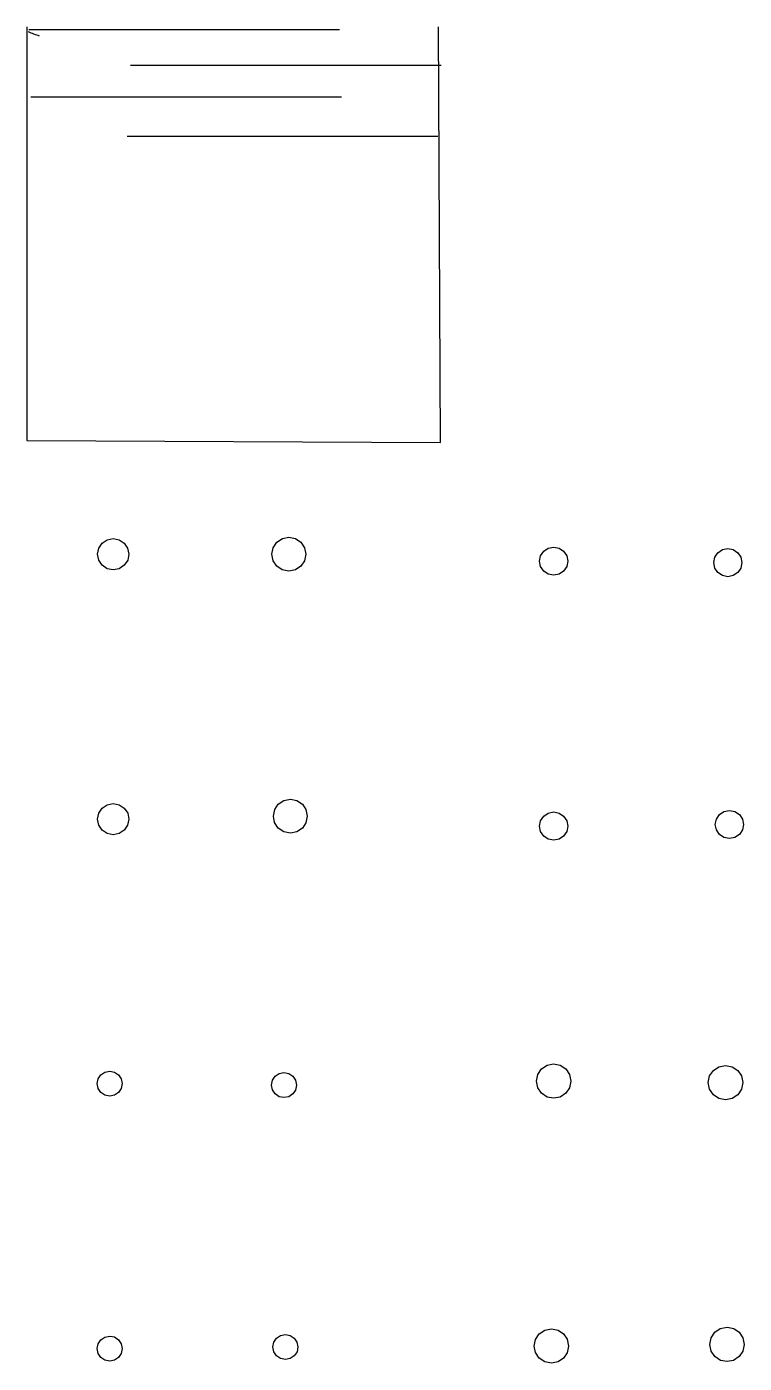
# Model space of a CAD drawing. Extents: x 45.7 to 66.5, y 172.1 to 210.8.
import ezdxf

# ---------------------------------------------------------------- set-up
doc = ezdxf.new("R2010")
doc.units = 0
doc.layers.add('Layer_1', color=7, linetype='CONTINUOUS')

msp = doc.modelspace()

# ---------------------------------------------------------------- linework, layer by layer
at = {"layer": 'Layer_1', "color": 7}
for points in [[(45.740055, 210.826312), (45.740055, 198.840955), (57.725412, 198.782507), (57.666946, 210.826312)], [(45.800431, 210.749124), (54.800432, 210.749124)], [(48.742098, 209.709671), (57.742099, 209.709671)], [(45.861543, 208.792449), (54.861545, 208.792449)], [(48.647096, 207.65134), (57.647098, 207.65134)]]:
    msp.add_lwpolyline(points, dxfattribs=at)
msp.add_lwpolyline([(45.790722, 210.682491), (45.790722, 210.682491), (45.790722, 210.682491), (45.790722, 210.682491)], close=True, dxfattribs=at)
at = {"layer": 'Layer_1', "color": 6}
for points in [[(48.698878, 195.541594), (48.664329, 195.3679), (48.56594, 195.22065), (48.41869, 195.12226), (48.244997, 195.08771), (48.071303, 195.122259), (47.924052, 195.220649), (47.825663, 195.3679), (47.791113, 195.541594), (47.825663, 195.715287), (47.924053, 195.862537), (48.071304, 195.960926), (48.244997, 195.995475), (48.421668, 195.959806), (48.565939, 195.862536), (48.66321, 195.718264), (48.698878, 195.541594), (48.698878, 195.541594)], [(53.825885, 195.540516), (53.787213, 195.348972), (53.681754, 195.192556), (53.525337, 195.087098), (53.333794, 195.048427), (53.14225, 195.087098), (52.985834, 195.192556), (52.880374, 195.348972), (52.841703, 195.540516), (52.879161, 195.728831), (52.985833, 195.888477), (53.145479, 195.995149), (53.333794, 196.032607), (53.522109, 195.995149), (53.681755, 195.888477), (53.788427, 195.728831), (53.825885, 195.540516), (53.825885, 195.540516)], [(61.414383, 195.34121), (61.383289, 195.184886), (61.294738, 195.052361), (61.162213, 194.963811), (61.005889, 194.932716), (60.849565, 194.963811), (60.71704, 195.052361), (60.62849, 195.184886), (60.597395, 195.34121), (60.62849, 195.497534), (60.71704, 195.630059), (60.849565, 195.71861), (61.005889, 195.749704), (61.162213, 195.71861), (61.294738, 195.630059), (61.383289, 195.497534), (61.414383, 195.34121), (61.414383, 195.34121)], [(66.46109, 195.298042), (66.429995, 195.141718), (66.341445, 195.009193), (66.20892, 194.920642), (66.052596, 194.889547), (65.896272, 194.920642), (65.763747, 195.009193), (65.675196, 195.141718), (65.644101, 195.298042), (65.675196, 195.454366), (65.763747, 195.586891), (65.896272, 195.675441), (66.052596, 195.706536), (66.20892, 195.675441), (66.341445, 195.586891), (66.429995, 195.454366), (66.46109, 195.298042), (66.46109, 195.298042)], [(48.698878, 187.864887), (48.66321, 187.688216), (48.565939, 187.543945), (48.421668, 187.446674), (48.244997, 187.411006), (48.071304, 187.445555), (47.924053, 187.543944), (47.825663, 187.691194), (47.791113, 187.864887), (47.825663, 188.038581), (47.924052, 188.185832), (48.071303, 188.284221), (48.244997, 188.318771), (48.41869, 188.28422), (48.56594, 188.185831), (48.664329, 188.03858), (48.698878, 187.864887), (48.698878, 187.864887)], [(53.869051, 187.953815), (53.83038, 187.762272), (53.724922, 187.605855), (53.568506, 187.500396), (53.376963, 187.461724), (53.188647, 187.499182), (53.029002, 187.605854), (52.92233, 187.7655), (52.884872, 187.953815), (52.923543, 188.145358), (53.029003, 188.301774), (53.185419, 188.407233), (53.376963, 188.445903), (53.568505, 188.407232), (53.724921, 188.301773), (53.83038, 188.145358), (53.869051, 187.953815), (53.869051, 187.953815)], [(61.414383, 187.664503), (61.383289, 187.508179), (61.294738, 187.375654), (61.162213, 187.287104), (61.005889, 187.256009), (60.849565, 187.287104), (60.71704, 187.375654), (60.62849, 187.508179), (60.597395, 187.664503), (60.62849, 187.820827), (60.71704, 187.953352), (60.849565, 188.041903), (61.005889, 188.072997), (61.162213, 188.041903), (61.294738, 187.953352), (61.383289, 187.820827), (61.414383, 187.664503), (61.414383, 187.664503)], [(66.504258, 187.711338), (66.473164, 187.555014), (66.384613, 187.422489), (66.252088, 187.333939), (66.095764, 187.302844), (65.93944, 187.333939), (65.806915, 187.422489), (65.718365, 187.555014), (65.68727, 187.711338), (65.718365, 187.867662), (65.806915, 188.000187), (65.93944, 188.088737), (66.095764, 188.119832), (66.252088, 188.088737), (66.384613, 188.000187), (66.473164, 187.867662), (66.504258, 187.711338), (66.504258, 187.711338)], [(48.508104, 180.201591), (48.480465, 180.062636), (48.401753, 179.944835), (48.283953, 179.866124), (48.144997, 179.838484), (48.00366, 179.867019), (47.888243, 179.944836), (47.810427, 180.060254), (47.781893, 180.201591), (47.810428, 180.342927), (47.888244, 180.458344), (48.003661, 180.53616), (48.144997, 180.564695), (48.286334, 180.536161), (48.401752, 180.458345), (48.479569, 180.342928), (48.508104, 180.201591), (48.508104, 180.201591)], [(53.554811, 180.158425), (53.526277, 180.017088), (53.44846, 179.90167), (53.333043, 179.823853), (53.191706, 179.795318), (53.052751, 179.822958), (52.93495, 179.901669), (52.856239, 180.01947), (52.828599, 180.158425), (52.857134, 180.299762), (52.934951, 180.415179), (53.050369, 180.492995), (53.191706, 180.521529), (53.333043, 180.492995), (53.448459, 180.415178), (53.526276, 180.299762), (53.554811, 180.158425), (53.554811, 180.158425)], [(61.504139, 180.275135), (61.466134, 180.084073), (61.357906, 179.922097), (61.19593, 179.813869), (61.004868, 179.775865), (60.813805, 179.813869), (60.65183, 179.922097), (60.543601, 180.084073), (60.505597, 180.275135), (60.543601, 180.466198), (60.65183, 180.628173), (60.813805, 180.736402), (61.004868, 180.774406), (61.19593, 180.736402), (61.357906, 180.628173), (61.466134, 180.466198), (61.504139, 180.275135), (61.504139, 180.275135)], [(66.484266, 180.231967), (66.44503, 180.037629), (66.338032, 179.878931), (66.179333, 179.771933), (65.984995, 179.732699), (65.790657, 179.771933), (65.631958, 179.878931), (65.52496, 180.037629), (65.485724, 180.231967), (65.523729, 180.423029), (65.631957, 180.585005), (65.793932, 180.693233), (65.984995, 180.731238), (66.176058, 180.693233), (66.338033, 180.585005), (66.446261, 180.423029), (66.484266, 180.231967), (66.484266, 180.231967)], [(66.527432, 172.645266), (66.489427, 172.454203), (66.381199, 172.292228), (66.219224, 172.184), (66.028161, 172.145995), (65.837098, 172.184), (65.675123, 172.292228), (65.566895, 172.454203), (65.52889, 172.645266), (65.568126, 172.839604), (65.675124, 172.998302), (65.833823, 173.105299), (66.028161, 173.144534), (66.222499, 173.105299), (66.381198, 172.998302), (66.488196, 172.839604), (66.527432, 172.645266), (66.527432, 172.645266)], [(48.508104, 172.524884), (48.479569, 172.383547), (48.401752, 172.26813), (48.286334, 172.190314), (48.144997, 172.16178), (48.003661, 172.190315), (47.888244, 172.268131), (47.810428, 172.383548), (47.781893, 172.524884), (47.810427, 172.666221), (47.888243, 172.781639), (48.00366, 172.859456), (48.144997, 172.887991), (48.283953, 172.860352), (48.401753, 172.78164), (48.480465, 172.663839), (48.508104, 172.524884), (48.508104, 172.524884)], [(53.597979, 172.571722), (53.57034, 172.432766), (53.491628, 172.314966), (53.373828, 172.236254), (53.234872, 172.208615), (53.093535, 172.23715), (52.978118, 172.314967), (52.900302, 172.430385), (52.871768, 172.571722), (52.900303, 172.713058), (52.978119, 172.828475), (53.093536, 172.906291), (53.234872, 172.934826), (53.376209, 172.906292), (53.491627, 172.828476), (53.569444, 172.713059), (53.597979, 172.571722), (53.597979, 172.571722)], [(61.437557, 172.598428), (61.398322, 172.40409), (61.291325, 172.245392), (61.132627, 172.138393), (60.938289, 172.099158), (60.747226, 172.137162), (60.585251, 172.245391), (60.477022, 172.407366), (60.439018, 172.598428), (60.477022, 172.789491), (60.585251, 172.951466), (60.747226, 173.059695), (60.938289, 173.097699), (61.132627, 173.058463), (61.291325, 172.951465), (61.398322, 172.792767), (61.437557, 172.598428), (61.437557, 172.598428)]]:
    msp.add_lwpolyline(points, dxfattribs=at)
at = {"layer": 'Layer_1', "color": 7}
msp.add_open_spline([(46.113277, 210.556846), (46.00172, 210.586395), (45.893936, 210.62918), (45.790722, 210.682491)], degree=3, dxfattribs=at)

doc.saveas('drawing.dxf')
